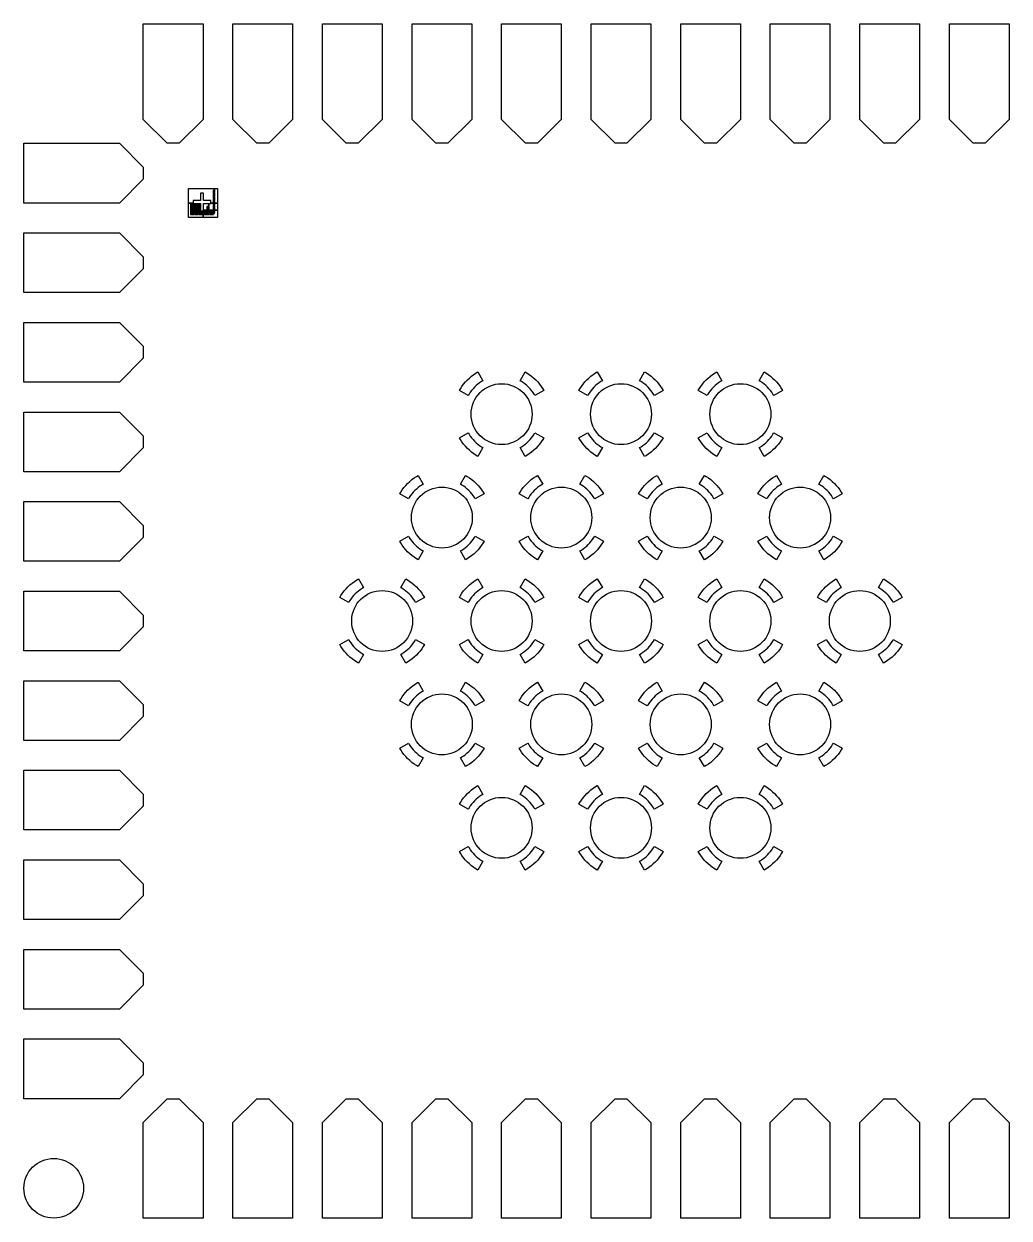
# Model space of a CAD drawing. Extents: x -17000 to 83000, y -61000 to 39000.
# Drawn here: x 45000 to 61500, y -10000 to 10000 of the extents above; entities that cross this region are included whole.
import ezdxf

# ---------------------------------------------------------------- set-up
doc = ezdxf.new("R2010")
doc.units = 0
doc.layers.add('Central Electrodes', color=2, linetype='CONTINUOUS')

# ---------------------------------------------------------------- blocks, each defined once
blk = doc.blocks.new('BIG_photolith_alignment1')
at = {"layer": 'Central Electrodes'}
for points in [[(-225, -17.5), (-225, 225), (210, 225), (210, 190), (190, 190), (190, 185), (210, 185), (210, 180.5), (190, 180.5), (190, 175.5), (210, 175.5), (210, 171), (190, 171), (190, 166), (210, 166), (210, 161.5), (190, 161.5), (190, 156.5), (210, 156.5), (210, 152), (190, 152), (190, 147), (210, 147), (210, 142.5), (190, 142.5), (190, 137.5), (210, 137.5), (210, 133), (190, 133), (190, 128), (210, 128), (210, 123.5), (190, 123.5), (190, 118.5), (210, 118.5), (210, 114), (190, 114), (190, 109), (210, 109), (210, 104.5), (190, 104.5), (190, 99.5), (210, 99.5), (210, 95), (190, 95), (190, 90), (210, 90), (210, 85.5), (190, 85.5), (190, 80.5), (210, 80.5), (210, 76), (190, 76), (190, 71), (210, 71), (210, 66.5), (190, 66.5), (190, 61.5), (210, 61.5), (210, 57), (190, 57), (190, 52), (210, 52), (210, 47.5), (190, 47.5), (190, 42.5), (210, 42.5), (210, 38), (190, 38), (190, 33), (210, 33), (210, 28.5), (190, 28.5), (190, 23.5), (210, 23.5), (210, 19), (190, 19), (190, 14), (210, 14), (210, 9.5), (190, 9.5), (190, 4.5), (210, 4.5), (210, 0), (185, 0), (185, -5), (210, -5), (210, -9.5), (190, -9.5), (190, -14.5), (210, -14.5), (210, 225), (260, 225), (260, -17.5), (150, -17.5), (150, 25), (25, 25), (25, 150), (-25, 150), (-25, 25), (-150, 25), (-150, -17.5)], [(-225, -260), (-225, -17.5), (-185, -17.5), (-185, -190), (-190, -190), (-190, -210), (-185, -210), (-185, -17.5), (-175.5, -17.5), (-175.5, -190), (-180.5, -190), (-180.5, -210), (-175.5, -210), (-175.5, -17.5), (-166, -17.5), (-166, -190), (-171, -190), (-171, -210), (-166, -210), (-166, -17.5), (-156.5, -17.5), (-156.5, -190), (-161.5, -190), (-161.5, -210), (-156.5, -210), (-156.5, -17.5), (-150, -17.5), (-150, -25), (-147, -25), (-147, -190), (-152, -190), (-152, -210), (-147, -210), (-147, -25), (-137.5, -25), (-137.5, -190), (-142.5, -190), (-142.5, -210), (-137.5, -210), (-137.5, -25), (-128, -25), (-128, -190), (-133, -190), (-133, -210), (-128, -210), (-128, -25), (-118.5, -25), (-118.5, -190), (-123.5, -190), (-123.5, -210), (-118.5, -210), (-118.5, -25), (-109, -25), (-109, -190), (-114, -190), (-114, -210), (-109, -210), (-109, -25), (-99.5, -25), (-99.5, -190), (-104.5, -190), (-104.5, -210), (-99.5, -210), (-99.5, -25), (-90, -25), (-90, -190), (-95, -190), (-95, -210), (-90, -210), (-90, -25), (-80.5, -25), (-80.5, -190), (-85.5, -190), (-85.5, -210), (-80.5, -210), (-80.5, -25), (-71, -25), (-71, -190), (-76, -190), (-76, -210), (-71, -210), (-71, -25), (-61.5, -25), (-61.5, -190), (-66.5, -190), (-66.5, -210), (-61.5, -210), (-61.5, -25), (-52, -25), (-52, -190), (-57, -190), (-57, -210), (-52, -210), (-52, -25), (-42.5, -25), (-42.5, -190), (-47.5, -190), (-47.5, -210), (-42.5, -210), (-42.5, -25), (-33, -25), (-33, -190), (-38, -190), (-38, -210), (-33, -210), (-33, -25), (-25, -25), (-25, -150), (-23.5, -150), (-23.5, -190), (-28.5, -190), (-28.5, -210), (-23.5, -210), (-23.5, -150), (-14, -150), (-14, -190), (-19, -190), (-19, -210), (-14, -210), (-14, -150), (-4.5, -150), (-4.5, -190), (-9.5, -190), (-9.5, -210), (-4.5, -210), (-4.5, -150), (5, -150), (5, -185), (0, -185), (0, -210), (5, -210), (5, -150), (14.5, -150), (14.5, -190), (9.5, -190), (9.5, -210), (14.5, -210), (14.5, -150), (17.5, -150), (17.5, -260)], [(17.5, -260), (17.5, -150), (24, -150), (24, -190), (19, -190), (19, -210), (24, -210), (24, -150), (25, -150), (25, -138.75), (33.5, -138.75), (33.5, -190), (28.5, -190), (28.5, -210), (33.5, -210), (33.5, -138.75), (43, -138.75), (43, -190), (38, -190), (38, -210), (43, -210), (43, -138.75), (52.5, -138.75), (52.5, -190), (47.5, -190), (47.5, -210), (52.5, -210), (52.5, -138.75), (62, -138.75), (62, -190), (57, -190), (57, -210), (62, -210), (62, -138.75), (71.5, -138.75), (71.5, -190), (66.5, -190), (66.5, -210), (71.5, -210), (71.5, -138.75), (81, -138.75), (81, -190), (76, -190), (76, -210), (81, -210), (81, -138.75), (90.5, -138.75), (90.5, -190), (85.5, -190), (85.5, -210), (90.5, -210), (90.5, -138.75), (100, -138.75), (100, -190), (95, -190), (95, -210), (100, -210), (100, -138.75), (109.5, -138.75), (109.5, -190), (104.5, -190), (104.5, -210), (109.5, -210), (109.5, -138.75), (119, -138.75), (119, -190), (114, -190), (114, -210), (119, -210), (119, -138.75), (128.5, -138.75), (128.5, -190), (123.5, -190), (123.5, -210), (128.5, -210), (128.5, -138.75), (138, -138.75), (138, -190), (133, -190), (133, -210), (138, -210), (138, -138.75), (147.5, -138.75), (147.5, -190), (142.5, -190), (142.5, -210), (147.5, -210), (147.5, -138.75), (157, -138.75), (157, -190), (152, -190), (152, -210), (157, -210), (157, -138.75), (166.5, -138.75), (166.5, -190), (161.5, -190), (161.5, -210), (166.5, -210), (166.5, -138.75), (176, -138.75), (176, -190), (171, -190), (171, -210), (176, -210), (176, -138.75), (185.5, -138.75), (185.5, -190), (180.5, -190), (180.5, -210), (185.5, -210), (185.5, -138.75), (210, -138.75), (210, -142.5), (190, -142.5), (190, -147.5), (210, -147.5), (210, -152), (190, -152), (190, -157), (210, -157), (210, -161.5), (190, -161.5), (190, -166.5), (210, -166.5), (210, -171), (190, -171), (190, -176), (210, -176), (210, -180.5), (190, -180.5), (190, -185.5), (210, -185.5), (210, -190), (190, -190), (190, -210), (195, -210), (195, -195), (210, -195), (210, -138.75), (260, -138.75), (260, -260)], [(25, -138.75), (25, -25), (117.5, -25), (117.5, -77.5), (82.5, -77.5), (82.5, -122.5), (117.5, -122.5), (117.5, -25), (150, -25), (150, -17.5), (210, -17.5), (210, -19), (190, -19), (190, -24), (210, -24), (210, -28.5), (190, -28.5), (190, -33.5), (210, -33.5), (210, -38), (190, -38), (190, -43), (210, -43), (210, -47.5), (190, -47.5), (190, -52.5), (210, -52.5), (210, -57), (190, -57), (190, -62), (210, -62), (210, -66.5), (190, -66.5), (190, -71.5), (210, -71.5), (210, -76), (190, -76), (190, -81), (210, -81), (210, -85.5), (190, -85.5), (190, -90.5), (210, -90.5), (210, -95), (190, -95), (190, -100), (210, -100), (210, -104.5), (190, -104.5), (190, -109.5), (210, -109.5), (210, -114), (190, -114), (190, -119), (210, -119), (210, -123.5), (190, -123.5), (190, -128.5), (210, -128.5), (210, -133), (190, -133), (190, -138), (210, -138), (210, -17.5), (260, -17.5), (260, -138.75)], [(92.5, -117.5), (87.5, -112.5), (87.5, -87.5), (92.5, -82.5), (107.5, -82.5), (112.5, -87.5), (112.5, -112.5), (107.5, -117.5), (92.5, -117.5), (92.5, -110), (95, -112.5), (105, -112.5), (107.5, -110), (107.5, -90), (105, -87.5), (95, -87.5), (92.5, -90)]]:
    blk.add_lwpolyline(points, close=True, dxfattribs=at)

msp = doc.modelspace()

# ---------------------------------------------------------------- linework, layer by layer
at = {"layer": 'Central Electrodes'}
for points in [[(47400, 8000), (47000, 8400), (47000, 10000), (48000, 10000), (48000, 8400), (47600, 8000)], [(48900, 8000), (48500, 8400), (48500, 10000), (49500, 10000), (49500, 8400), (49100, 8000)], [(50400, 8000), (50000, 8400), (50000, 10000), (51000, 10000), (51000, 8400), (50600, 8000)], [(51900, 8000), (51500, 8400), (51500, 10000), (52500, 10000), (52500, 8400), (52100, 8000)], [(53400, 8000), (53000, 8400), (53000, 10000), (54000, 10000), (54000, 8400), (53600, 8000)], [(54900, 8000), (54500, 8400), (54500, 10000), (55500, 10000), (55500, 8400), (55100, 8000)], [(56400, 8000), (56000, 8400), (56000, 10000), (57000, 10000), (57000, 8400), (56600, 8000)], [(57900, 8000), (57500, 8400), (57500, 10000), (58500, 10000), (58500, 8400), (58100, 8000)], [(59400, 8000), (59000, 8400), (59000, 10000), (60000, 10000), (60000, 8400), (59600, 8000)], [(60900, 8000), (60500, 8400), (60500, 10000), (61500, 10000), (61500, 8400), (61100, 8000)], [(45000, 7000), (45000, 8000), (46600, 8000), (47000, 7600), (47000, 7400), (46600, 7000)], [(45000, 5500), (45000, 6500), (46600, 6500), (47000, 6100), (47000, 5900), (46600, 5500)], [(45000, 4000), (45000, 5000), (46600, 5000), (47000, 4600), (47000, 4400), (46600, 4000)], [(52440.743, 3775.442), (52293.52, 3860.442), (52310.303, 3889.513), (52336.206, 3928.896), (52364.353, 3966.704), (52394.654, 4002.814), (52427.001, 4037.1), (52461.287, 4069.448), (52497.398, 4099.748), (52535.205, 4127.895), (52574.59, 4153.799), (52603.66, 4170.582), (52688.66, 4023.358), (52663.872, 4009.047), (52632.757, 3988.581), (52602.88, 3966.34), (52574.35, 3942.399), (52547.26, 3916.842), (52521.701, 3889.751), (52497.762, 3861.221), (52475.521, 3831.346), (52455.055, 3800.229)], [(53559.257, 3775.442), (53544.945, 3800.229), (53524.479, 3831.346), (53502.238, 3861.221), (53478.299, 3889.751), (53452.74, 3916.842), (53425.649, 3942.399), (53397.12, 3966.34), (53367.243, 3988.581), (53336.127, 4009.047), (53311.34, 4023.358), (53396.34, 4170.582), (53425.409, 4153.799), (53464.794, 4127.895), (53502.602, 4099.748), (53538.713, 4069.448), (53572.999, 4037.1), (53605.346, 4002.814), (53635.646, 3966.704), (53663.793, 3928.896), (53689.697, 3889.513), (53706.48, 3860.442)], [(54440.743, 3775.442), (54293.52, 3860.442), (54310.303, 3889.513), (54336.206, 3928.896), (54364.353, 3966.704), (54394.654, 4002.814), (54427.001, 4037.1), (54461.287, 4069.448), (54497.398, 4099.748), (54535.205, 4127.895), (54574.59, 4153.799), (54603.66, 4170.582), (54688.66, 4023.358), (54663.872, 4009.047), (54632.757, 3988.581), (54602.88, 3966.34), (54574.35, 3942.399), (54547.26, 3916.842), (54521.701, 3889.751), (54497.762, 3861.221), (54475.521, 3831.346), (54455.055, 3800.229)], [(55559.257, 3775.442), (55544.945, 3800.229), (55524.479, 3831.346), (55502.238, 3861.221), (55478.299, 3889.751), (55452.74, 3916.842), (55425.65, 3942.399), (55397.12, 3966.34), (55367.243, 3988.581), (55336.127, 4009.047), (55311.34, 4023.358), (55396.34, 4170.582), (55425.409, 4153.799), (55464.794, 4127.895), (55502.602, 4099.748), (55538.713, 4069.448), (55572.999, 4037.1), (55605.346, 4002.814), (55635.646, 3966.704), (55663.793, 3928.896), (55689.697, 3889.513), (55706.48, 3860.442)], [(56440.743, 3775.442), (56293.52, 3860.442), (56310.303, 3889.513), (56336.207, 3928.896), (56364.354, 3966.704), (56394.654, 4002.814), (56427.001, 4037.1), (56461.287, 4069.448), (56497.398, 4099.748), (56535.206, 4127.895), (56574.591, 4153.799), (56603.66, 4170.582), (56688.66, 4023.358), (56663.873, 4009.047), (56632.757, 3988.581), (56602.88, 3966.34), (56574.35, 3942.399), (56547.26, 3916.842), (56521.701, 3889.751), (56497.762, 3861.221), (56475.521, 3831.346), (56455.055, 3800.229)], [(57559.257, 3775.442), (57544.945, 3800.229), (57524.479, 3831.346), (57502.238, 3861.221), (57478.299, 3889.751), (57452.74, 3916.842), (57425.65, 3942.399), (57397.12, 3966.34), (57367.243, 3988.581), (57336.127, 4009.047), (57311.34, 4023.358), (57396.34, 4170.582), (57425.409, 4153.799), (57464.794, 4127.895), (57502.602, 4099.748), (57538.713, 4069.448), (57572.999, 4037.1), (57605.346, 4002.814), (57635.646, 3966.704), (57663.793, 3928.896), (57689.697, 3889.513), (57706.48, 3860.442)], [(45000, 2500), (45000, 3500), (46600, 3500), (47000, 3100), (47000, 2900), (46600, 2500)], [(52603.66, 2757.621), (52574.59, 2774.405), (52535.206, 2800.309), (52497.399, 2828.454), (52461.287, 2858.756), (52427.001, 2891.103), (52394.654, 2925.389), (52364.353, 2961.499), (52336.206, 2999.308), (52310.303, 3038.691), (52293.52, 3067.762), (52440.743, 3152.762), (52455.054, 3127.974), (52475.521, 3096.858), (52497.762, 3066.982), (52521.701, 3038.452), (52547.26, 3011.362), (52574.351, 2985.803), (52602.88, 2961.864), (52632.756, 2939.622), (52663.874, 2919.156), (52688.66, 2904.845)], [(53396.34, 2757.621), (53311.34, 2904.845), (53336.126, 2919.156), (53367.244, 2939.622), (53397.12, 2961.864), (53425.649, 2985.803), (53452.74, 3011.362), (53478.299, 3038.452), (53502.238, 3066.982), (53524.479, 3096.858), (53544.945, 3127.974), (53559.257, 3152.762), (53706.48, 3067.762), (53689.696, 3038.691), (53663.794, 2999.308), (53635.646, 2961.499), (53605.346, 2925.389), (53572.999, 2891.103), (53538.713, 2858.756), (53502.601, 2828.454), (53464.794, 2800.309), (53425.41, 2774.405)], [(54603.66, 2757.621), (54574.59, 2774.405), (54535.206, 2800.309), (54497.399, 2828.454), (54461.287, 2858.756), (54427.001, 2891.103), (54394.654, 2925.389), (54364.353, 2961.499), (54336.206, 2999.308), (54310.303, 3038.691), (54293.52, 3067.762), (54440.743, 3152.762), (54455.054, 3127.974), (54475.521, 3096.858), (54497.762, 3066.982), (54521.701, 3038.452), (54547.26, 3011.362), (54574.351, 2985.803), (54602.88, 2961.864), (54632.756, 2939.622), (54663.874, 2919.156), (54688.66, 2904.845)], [(55396.34, 2757.621), (55311.34, 2904.845), (55336.126, 2919.156), (55367.244, 2939.622), (55397.12, 2961.864), (55425.649, 2985.803), (55452.74, 3011.362), (55478.299, 3038.452), (55502.238, 3066.982), (55524.479, 3096.858), (55544.945, 3127.974), (55559.257, 3152.762), (55706.48, 3067.762), (55689.697, 3038.691), (55663.794, 2999.308), (55635.646, 2961.499), (55605.346, 2925.389), (55572.999, 2891.103), (55538.713, 2858.756), (55502.601, 2828.454), (55464.794, 2800.309), (55425.41, 2774.405)], [(56603.66, 2757.621), (56574.59, 2774.405), (56535.206, 2800.309), (56497.399, 2828.454), (56461.287, 2858.756), (56427.001, 2891.103), (56394.654, 2925.389), (56364.354, 2961.499), (56336.206, 2999.308), (56310.303, 3038.691), (56293.52, 3067.762), (56440.743, 3152.762), (56455.055, 3127.974), (56475.521, 3096.858), (56497.762, 3066.982), (56521.701, 3038.452), (56547.26, 3011.362), (56574.351, 2985.803), (56602.88, 2961.864), (56632.756, 2939.622), (56663.874, 2919.156), (56688.66, 2904.845)], [(57396.34, 2757.621), (57311.34, 2904.845), (57336.126, 2919.156), (57367.244, 2939.622), (57397.12, 2961.864), (57425.649, 2985.803), (57452.74, 3011.362), (57478.299, 3038.452), (57502.238, 3066.982), (57524.479, 3096.858), (57544.945, 3127.974), (57559.257, 3152.762), (57706.48, 3067.762), (57689.697, 3038.691), (57663.794, 2999.308), (57635.646, 2961.499), (57605.346, 2925.389), (57572.999, 2891.103), (57538.713, 2858.756), (57502.601, 2828.454), (57464.794, 2800.309), (57425.41, 2774.405)], [(51440.743, 2043.391), (51293.52, 2128.391), (51310.303, 2157.462), (51336.206, 2196.845), (51364.354, 2234.653), (51394.654, 2270.764), (51427.001, 2305.05), (51461.287, 2337.397), (51497.398, 2367.697), (51535.205, 2395.844), (51574.59, 2421.748), (51603.66, 2438.531), (51688.66, 2291.307), (51663.872, 2276.996), (51632.757, 2256.53), (51602.879, 2234.288), (51574.351, 2210.35), (51547.26, 2184.791), (51521.701, 2157.7), (51497.763, 2129.172), (51475.52, 2099.294), (51455.055, 2068.178)], [(52559.257, 2043.391), (52544.945, 2068.178), (52524.479, 2099.294), (52502.237, 2129.172), (52478.299, 2157.7), (52452.74, 2184.791), (52425.649, 2210.35), (52397.121, 2234.288), (52367.243, 2256.53), (52336.127, 2276.996), (52311.34, 2291.307), (52396.34, 2438.531), (52425.409, 2421.748), (52464.794, 2395.844), (52502.602, 2367.697), (52538.713, 2337.397), (52572.999, 2305.05), (52605.346, 2270.764), (52635.646, 2234.653), (52663.793, 2196.845), (52689.697, 2157.462), (52706.48, 2128.391)], [(53440.743, 2043.391), (53293.52, 2128.391), (53310.303, 2157.462), (53336.206, 2196.845), (53364.354, 2234.653), (53394.654, 2270.764), (53427.001, 2305.05), (53461.287, 2337.397), (53497.398, 2367.697), (53535.205, 2395.844), (53574.59, 2421.748), (53603.66, 2438.531), (53688.66, 2291.307), (53663.872, 2276.996), (53632.757, 2256.53), (53602.879, 2234.288), (53574.351, 2210.35), (53547.26, 2184.791), (53521.701, 2157.7), (53497.763, 2129.172), (53475.52, 2099.294), (53455.055, 2068.178)], [(54559.257, 2043.391), (54544.945, 2068.178), (54524.479, 2099.294), (54502.237, 2129.172), (54478.299, 2157.7), (54452.74, 2184.791), (54425.649, 2210.35), (54397.121, 2234.288), (54367.243, 2256.53), (54336.127, 2276.996), (54311.34, 2291.307), (54396.34, 2438.531), (54425.409, 2421.748), (54464.794, 2395.844), (54502.602, 2367.697), (54538.713, 2337.397), (54572.999, 2305.05), (54605.346, 2270.764), (54635.646, 2234.653), (54663.793, 2196.845), (54689.697, 2157.462), (54706.48, 2128.391)], [(55440.743, 2043.391), (55293.52, 2128.391), (55310.303, 2157.462), (55336.207, 2196.845), (55364.354, 2234.653), (55394.654, 2270.764), (55427.001, 2305.05), (55461.287, 2337.397), (55497.398, 2367.697), (55535.206, 2395.844), (55574.591, 2421.748), (55603.66, 2438.531), (55688.66, 2291.307), (55663.873, 2276.996), (55632.757, 2256.53), (55602.879, 2234.288), (55574.351, 2210.35), (55547.26, 2184.791), (55521.701, 2157.7), (55497.763, 2129.172), (55475.521, 2099.294), (55455.055, 2068.178)], [(56559.257, 2043.391), (56544.945, 2068.178), (56524.479, 2099.294), (56502.237, 2129.172), (56478.299, 2157.7), (56452.74, 2184.791), (56425.649, 2210.35), (56397.121, 2234.288), (56367.243, 2256.53), (56336.127, 2276.996), (56311.34, 2291.307), (56396.34, 2438.531), (56425.409, 2421.748), (56464.794, 2395.844), (56502.602, 2367.697), (56538.713, 2337.397), (56572.999, 2305.05), (56605.346, 2270.764), (56635.646, 2234.653), (56663.793, 2196.845), (56689.697, 2157.462), (56706.48, 2128.391)], [(57440.743, 2043.391), (57293.52, 2128.391), (57310.303, 2157.462), (57336.207, 2196.845), (57364.354, 2234.653), (57394.654, 2270.764), (57427.001, 2305.05), (57461.287, 2337.397), (57497.398, 2367.697), (57535.206, 2395.844), (57574.591, 2421.748), (57603.66, 2438.531), (57688.66, 2291.307), (57663.873, 2276.996), (57632.757, 2256.53), (57602.879, 2234.288), (57574.351, 2210.35), (57547.26, 2184.791), (57521.701, 2157.7), (57497.763, 2129.172), (57475.521, 2099.294), (57455.055, 2068.178)], [(58559.257, 2043.391), (58544.945, 2068.178), (58524.479, 2099.294), (58502.237, 2129.172), (58478.299, 2157.7), (58452.74, 2184.791), (58425.649, 2210.35), (58397.121, 2234.288), (58367.243, 2256.53), (58336.127, 2276.996), (58311.34, 2291.307), (58396.34, 2438.531), (58425.409, 2421.748), (58464.794, 2395.844), (58502.602, 2367.697), (58538.713, 2337.397), (58572.999, 2305.05), (58605.346, 2270.764), (58635.646, 2234.653), (58663.793, 2196.845), (58689.697, 2157.462), (58706.48, 2128.391)], [(45000, 1000), (45000, 2000), (46600, 2000), (47000, 1600), (47000, 1400), (46600, 1000)], [(51603.66, 1025.57), (51574.59, 1042.354), (51535.206, 1068.258), (51497.398, 1096.405), (51461.287, 1126.705), (51427.001, 1159.052), (51394.654, 1193.338), (51364.353, 1229.448), (51336.206, 1267.257), (51310.303, 1306.64), (51293.52, 1335.711), (51440.743, 1420.711), (51455.055, 1395.923), (51475.52, 1364.807), (51497.762, 1334.931), (51521.701, 1306.402), (51547.26, 1279.311), (51574.351, 1253.752), (51602.879, 1229.814), (51632.757, 1207.572), (51663.873, 1187.106), (51688.66, 1172.794)], [(52396.34, 1025.57), (52311.34, 1172.794), (52336.127, 1187.106), (52367.243, 1207.572), (52397.121, 1229.814), (52425.649, 1253.752), (52452.74, 1279.311), (52478.299, 1306.402), (52502.237, 1334.931), (52524.48, 1364.807), (52544.945, 1395.923), (52559.257, 1420.711), (52706.48, 1335.711), (52689.696, 1306.64), (52663.794, 1267.257), (52635.646, 1229.448), (52605.346, 1193.338), (52572.999, 1159.052), (52538.713, 1126.705), (52502.602, 1096.405), (52464.794, 1068.258), (52425.41, 1042.354)], [(53603.66, 1025.57), (53574.59, 1042.354), (53535.206, 1068.258), (53497.398, 1096.405), (53461.287, 1126.705), (53427.001, 1159.052), (53394.654, 1193.338), (53364.353, 1229.448), (53336.206, 1267.257), (53310.303, 1306.64), (53293.52, 1335.711), (53440.743, 1420.711), (53455.055, 1395.923), (53475.52, 1364.807), (53497.762, 1334.931), (53521.701, 1306.402), (53547.26, 1279.311), (53574.351, 1253.752), (53602.879, 1229.814), (53632.757, 1207.572), (53663.873, 1187.106), (53688.66, 1172.794)], [(54396.34, 1025.57), (54311.34, 1172.794), (54336.127, 1187.106), (54367.243, 1207.572), (54397.121, 1229.814), (54425.649, 1253.752), (54452.74, 1279.311), (54478.299, 1306.402), (54502.237, 1334.931), (54524.48, 1364.807), (54544.945, 1395.923), (54559.257, 1420.711), (54706.48, 1335.711), (54689.696, 1306.64), (54663.794, 1267.257), (54635.646, 1229.448), (54605.346, 1193.338), (54572.999, 1159.052), (54538.713, 1126.705), (54502.602, 1096.405), (54464.794, 1068.258), (54425.41, 1042.354)], [(55603.66, 1025.57), (55574.59, 1042.354), (55535.206, 1068.258), (55497.398, 1096.405), (55461.287, 1126.705), (55427.001, 1159.052), (55394.654, 1193.338), (55364.354, 1229.448), (55336.206, 1267.257), (55310.303, 1306.64), (55293.52, 1335.711), (55440.743, 1420.711), (55455.055, 1395.923), (55475.52, 1364.807), (55497.762, 1334.931), (55521.701, 1306.402), (55547.26, 1279.311), (55574.351, 1253.752), (55602.879, 1229.814), (55632.757, 1207.572), (55663.873, 1187.106), (55688.66, 1172.794)], [(56396.34, 1025.57), (56311.34, 1172.794), (56336.127, 1187.106), (56367.243, 1207.572), (56397.121, 1229.814), (56425.649, 1253.752), (56452.74, 1279.311), (56478.299, 1306.402), (56502.238, 1334.931), (56524.48, 1364.807), (56544.945, 1395.923), (56559.257, 1420.711), (56706.48, 1335.711), (56689.697, 1306.64), (56663.794, 1267.257), (56635.646, 1229.448), (56605.346, 1193.338), (56572.999, 1159.052), (56538.713, 1126.705), (56502.602, 1096.405), (56464.794, 1068.258), (56425.41, 1042.354)], [(57603.66, 1025.57), (57574.59, 1042.354), (57535.206, 1068.258), (57497.398, 1096.405), (57461.287, 1126.705), (57427.001, 1159.052), (57394.654, 1193.338), (57364.354, 1229.448), (57336.206, 1267.257), (57310.303, 1306.64), (57293.52, 1335.711), (57440.743, 1420.711), (57455.055, 1395.923), (57475.52, 1364.807), (57497.762, 1334.931), (57521.701, 1306.402), (57547.26, 1279.311), (57574.351, 1253.752), (57602.879, 1229.814), (57632.757, 1207.572), (57663.873, 1187.106), (57688.66, 1172.794)], [(58396.34, 1025.57), (58311.34, 1172.794), (58336.127, 1187.106), (58367.243, 1207.572), (58397.121, 1229.814), (58425.649, 1253.752), (58452.74, 1279.311), (58478.299, 1306.402), (58502.238, 1334.931), (58524.48, 1364.807), (58544.945, 1395.923), (58559.257, 1420.711), (58706.48, 1335.711), (58689.697, 1306.64), (58663.794, 1267.257), (58635.646, 1229.448), (58605.346, 1193.338), (58572.999, 1159.052), (58538.713, 1126.705), (58502.602, 1096.405), (58464.794, 1068.258), (58425.41, 1042.354)], [(50440.743, 311.34), (50293.52, 396.34), (50310.303, 425.411), (50336.206, 464.794), (50364.354, 502.602), (50394.654, 538.713), (50427.001, 572.999), (50461.287, 605.346), (50497.398, 635.646), (50535.206, 663.793), (50574.589, 689.697), (50603.66, 706.48), (50688.66, 559.257), (50663.873, 544.945), (50632.757, 524.479), (50602.879, 502.237), (50574.351, 478.299), (50547.26, 452.74), (50521.701, 425.649), (50497.763, 397.121), (50475.52, 367.243), (50455.055, 336.127)], [(51559.257, 311.34), (51544.945, 336.127), (51524.479, 367.243), (51502.237, 397.121), (51478.299, 425.649), (51452.74, 452.74), (51425.649, 478.299), (51397.121, 502.237), (51367.243, 524.479), (51336.127, 544.945), (51311.34, 559.257), (51396.34, 706.48), (51425.411, 689.697), (51464.794, 663.793), (51502.602, 635.646), (51538.713, 605.346), (51572.999, 572.999), (51605.346, 538.713), (51635.646, 502.602), (51663.793, 464.794), (51689.697, 425.411), (51706.48, 396.34)], [(52440.743, 311.34), (52293.52, 396.34), (52310.303, 425.411), (52336.206, 464.794), (52364.354, 502.602), (52394.654, 538.713), (52427.001, 572.999), (52461.287, 605.346), (52497.398, 635.646), (52535.206, 663.793), (52574.589, 689.697), (52603.66, 706.48), (52688.66, 559.257), (52663.873, 544.945), (52632.757, 524.479), (52602.879, 502.237), (52574.351, 478.299), (52547.26, 452.74), (52521.701, 425.649), (52497.763, 397.121), (52475.52, 367.243), (52455.055, 336.127)], [(53559.257, 311.34), (53544.945, 336.127), (53524.479, 367.243), (53502.237, 397.121), (53478.299, 425.649), (53452.74, 452.74), (53425.649, 478.299), (53397.121, 502.237), (53367.243, 524.479), (53336.127, 544.945), (53311.34, 559.257), (53396.34, 706.48), (53425.411, 689.697), (53464.794, 663.793), (53502.602, 635.646), (53538.713, 605.346), (53572.999, 572.999), (53605.346, 538.713), (53635.646, 502.602), (53663.793, 464.794), (53689.697, 425.411), (53706.48, 396.34)], [(54440.743, 311.34), (54293.52, 396.34), (54310.303, 425.411), (54336.206, 464.794), (54364.354, 502.602), (54394.654, 538.713), (54427.001, 572.999), (54461.287, 605.346), (54497.398, 635.646), (54535.206, 663.793), (54574.589, 689.697), (54603.66, 706.48), (54688.66, 559.257), (54663.873, 544.945), (54632.757, 524.479), (54602.879, 502.237), (54574.351, 478.299), (54547.26, 452.74), (54521.701, 425.649), (54497.763, 397.121), (54475.52, 367.243), (54455.055, 336.127)], [(55559.257, 311.34), (55544.945, 336.127), (55524.479, 367.243), (55502.237, 397.121), (55478.299, 425.649), (55452.74, 452.74), (55425.649, 478.299), (55397.121, 502.237), (55367.243, 524.479), (55336.127, 544.945), (55311.34, 559.257), (55396.34, 706.48), (55425.411, 689.697), (55464.794, 663.793), (55502.602, 635.646), (55538.713, 605.346), (55572.999, 572.999), (55605.346, 538.713), (55635.646, 502.602), (55663.793, 464.794), (55689.697, 425.411), (55706.48, 396.34)], [(56440.743, 311.34), (56293.52, 396.34), (56310.303, 425.411), (56336.207, 464.794), (56364.354, 502.602), (56394.654, 538.713), (56427.001, 572.999), (56461.287, 605.346), (56497.398, 635.646), (56535.206, 663.793), (56574.589, 689.697), (56603.66, 706.48), (56688.66, 559.257), (56663.873, 544.945), (56632.757, 524.479), (56602.879, 502.237), (56574.351, 478.299), (56547.26, 452.74), (56521.701, 425.649), (56497.763, 397.121), (56475.521, 367.243), (56455.055, 336.127)], [(57559.257, 311.34), (57544.945, 336.127), (57524.479, 367.243), (57502.237, 397.121), (57478.299, 425.649), (57452.74, 452.74), (57425.649, 478.299), (57397.121, 502.237), (57367.243, 524.479), (57336.127, 544.945), (57311.34, 559.257), (57396.34, 706.48), (57425.411, 689.697), (57464.794, 663.793), (57502.602, 635.646), (57538.713, 605.346), (57572.999, 572.999), (57605.346, 538.713), (57635.646, 502.602), (57663.793, 464.794), (57689.697, 425.411), (57706.48, 396.34)], [(58440.743, 311.34), (58293.52, 396.34), (58310.303, 425.411), (58336.207, 464.794), (58364.354, 502.602), (58394.654, 538.713), (58427.001, 572.999), (58461.287, 605.346), (58497.398, 635.646), (58535.206, 663.793), (58574.589, 689.697), (58603.66, 706.48), (58688.66, 559.257), (58663.873, 544.945), (58632.757, 524.479), (58602.879, 502.237), (58574.351, 478.299), (58547.26, 452.74), (58521.701, 425.649), (58497.763, 397.121), (58475.521, 367.243), (58455.055, 336.127)], [(59559.257, 311.34), (59544.945, 336.127), (59524.479, 367.243), (59502.237, 397.121), (59478.299, 425.649), (59452.74, 452.74), (59425.649, 478.299), (59397.121, 502.237), (59367.243, 524.479), (59336.127, 544.945), (59311.34, 559.257), (59396.34, 706.48), (59425.411, 689.697), (59464.794, 663.793), (59502.602, 635.646), (59538.713, 605.346), (59572.999, 572.999), (59605.346, 538.713), (59635.646, 502.602), (59663.793, 464.794), (59689.697, 425.411), (59706.48, 396.34)], [(45000, -500), (45000, 500), (46600, 500), (47000, 100), (47000, -100), (46600, -500)], [(50603.66, -706.48), (50574.589, -689.697), (50535.206, -663.793), (50497.398, -635.646), (50461.287, -605.346), (50427.001, -572.999), (50394.654, -538.713), (50364.354, -502.602), (50336.206, -464.794), (50310.303, -425.411), (50293.52, -396.34), (50440.743, -311.34), (50455.055, -336.127), (50475.52, -367.243), (50497.763, -397.121), (50521.701, -425.649), (50547.26, -452.74), (50574.351, -478.299), (50602.879, -502.237), (50632.757, -524.479), (50663.873, -544.945), (50688.66, -559.257)], [(51396.339, -706.48), (51311.34, -559.257), (51336.127, -544.945), (51367.243, -524.479), (51397.121, -502.237), (51425.649, -478.299), (51452.74, -452.74), (51478.299, -425.649), (51502.237, -397.121), (51524.479, -367.243), (51544.945, -336.127), (51559.257, -311.34), (51706.48, -396.34), (51689.697, -425.411), (51663.793, -464.794), (51635.646, -502.602), (51605.346, -538.713), (51572.999, -572.999), (51538.713, -605.346), (51502.602, -635.646), (51464.794, -663.793), (51425.411, -689.697)], [(52603.66, -706.48), (52574.589, -689.697), (52535.206, -663.793), (52497.398, -635.646), (52461.287, -605.346), (52427.001, -572.999), (52394.654, -538.713), (52364.354, -502.602), (52336.206, -464.794), (52310.303, -425.411), (52293.52, -396.34), (52440.743, -311.34), (52455.055, -336.127), (52475.52, -367.243), (52497.763, -397.121), (52521.701, -425.649), (52547.26, -452.74), (52574.351, -478.299), (52602.879, -502.237), (52632.757, -524.479), (52663.873, -544.945), (52688.66, -559.257)], [(53396.339, -706.48), (53311.34, -559.257), (53336.127, -544.945), (53367.243, -524.479), (53397.121, -502.237), (53425.649, -478.299), (53452.74, -452.74), (53478.299, -425.649), (53502.237, -397.121), (53524.479, -367.243), (53544.945, -336.127), (53559.257, -311.34), (53706.48, -396.34), (53689.697, -425.411), (53663.793, -464.794), (53635.646, -502.602), (53605.346, -538.713), (53572.999, -572.999), (53538.713, -605.346), (53502.602, -635.646), (53464.794, -663.793), (53425.411, -689.697)], [(54603.66, -706.48), (54574.589, -689.697), (54535.206, -663.793), (54497.398, -635.646), (54461.287, -605.346), (54427.001, -572.999), (54394.654, -538.713), (54364.354, -502.602), (54336.206, -464.794), (54310.303, -425.411), (54293.52, -396.34), (54440.743, -311.34), (54455.055, -336.127), (54475.52, -367.243), (54497.763, -397.121), (54521.701, -425.649), (54547.26, -452.74), (54574.351, -478.299), (54602.879, -502.237), (54632.757, -524.479), (54663.873, -544.945), (54688.66, -559.257)], [(55396.34, -706.48), (55311.34, -559.257), (55336.127, -544.945), (55367.243, -524.479), (55397.121, -502.237), (55425.649, -478.299), (55452.74, -452.74), (55478.299, -425.649), (55502.237, -397.121), (55524.479, -367.243), (55544.945, -336.127), (55559.257, -311.34), (55706.48, -396.34), (55689.697, -425.411), (55663.793, -464.794), (55635.646, -502.602), (55605.346, -538.713), (55572.999, -572.999), (55538.713, -605.346), (55502.602, -635.646), (55464.794, -663.793), (55425.411, -689.697)], [(56603.66, -706.48), (56574.589, -689.697), (56535.206, -663.793), (56497.398, -635.646), (56461.287, -605.346), (56427.001, -572.999), (56394.654, -538.713), (56364.354, -502.602), (56336.207, -464.794), (56310.303, -425.411), (56293.52, -396.34), (56440.743, -311.34), (56455.055, -336.127), (56475.521, -367.243), (56497.763, -397.121), (56521.701, -425.649), (56547.26, -452.74), (56574.351, -478.299), (56602.879, -502.237), (56632.757, -524.479), (56663.873, -544.945), (56688.66, -559.257)], [(57396.34, -706.48), (57311.34, -559.257), (57336.127, -544.945), (57367.243, -524.479), (57397.121, -502.237), (57425.649, -478.299), (57452.74, -452.74), (57478.299, -425.649), (57502.237, -397.121), (57524.479, -367.243), (57544.945, -336.127), (57559.257, -311.34), (57706.48, -396.34), (57689.697, -425.411), (57663.793, -464.794), (57635.646, -502.602), (57605.346, -538.713), (57572.999, -572.999), (57538.713, -605.346), (57502.602, -635.646), (57464.794, -663.793), (57425.411, -689.697)], [(58603.66, -706.48), (58574.589, -689.697), (58535.206, -663.793), (58497.398, -635.646), (58461.287, -605.346), (58427.001, -572.999), (58394.654, -538.713), (58364.354, -502.602), (58336.207, -464.794), (58310.303, -425.411), (58293.52, -396.34), (58440.743, -311.34), (58455.055, -336.127), (58475.521, -367.243), (58497.763, -397.121), (58521.701, -425.649), (58547.26, -452.74), (58574.351, -478.299), (58602.879, -502.237), (58632.757, -524.479), (58663.873, -544.945), (58688.66, -559.257)], [(59396.34, -706.48), (59311.34, -559.257), (59336.127, -544.945), (59367.243, -524.479), (59397.121, -502.237), (59425.649, -478.299), (59452.74, -452.74), (59478.299, -425.649), (59502.237, -397.121), (59524.479, -367.243), (59544.945, -336.127), (59559.257, -311.34), (59706.48, -396.34), (59689.697, -425.411), (59663.793, -464.794), (59635.646, -502.602), (59605.346, -538.713), (59572.999, -572.999), (59538.713, -605.346), (59502.602, -635.646), (59464.794, -663.793), (59425.411, -689.697)], [(45000, -2000), (45000, -1000), (46600, -1000), (47000, -1400), (47000, -1600), (46600, -2000)], [(51440.743, -1420.711), (51293.52, -1335.711), (51310.303, -1306.64), (51336.206, -1267.256), (51364.353, -1229.448), (51394.654, -1193.338), (51427.001, -1159.052), (51461.287, -1126.705), (51497.398, -1096.405), (51535.206, -1068.258), (51574.59, -1042.354), (51603.66, -1025.57), (51688.66, -1172.794), (51663.873, -1187.106), (51632.757, -1207.572), (51602.879, -1229.814), (51574.351, -1253.752), (51547.26, -1279.311), (51521.701, -1306.402), (51497.762, -1334.931), (51475.52, -1364.807), (51455.055, -1395.923)], [(52559.257, -1420.711), (52544.945, -1395.923), (52524.48, -1364.807), (52502.237, -1334.931), (52478.299, -1306.402), (52452.74, -1279.311), (52425.649, -1253.752), (52397.121, -1229.814), (52367.243, -1207.572), (52336.127, -1187.106), (52311.34, -1172.794), (52396.34, -1025.57), (52425.41, -1042.354), (52464.794, -1068.258), (52502.602, -1096.405), (52538.713, -1126.705), (52572.999, -1159.052), (52605.346, -1193.338), (52635.646, -1229.448), (52663.794, -1267.256), (52689.696, -1306.64), (52706.48, -1335.711)], [(53440.743, -1420.711), (53293.52, -1335.711), (53310.303, -1306.64), (53336.206, -1267.256), (53364.353, -1229.448), (53394.654, -1193.338), (53427.001, -1159.052), (53461.287, -1126.705), (53497.398, -1096.405), (53535.206, -1068.258), (53574.59, -1042.354), (53603.66, -1025.57), (53688.66, -1172.794), (53663.873, -1187.106), (53632.757, -1207.572), (53602.879, -1229.814), (53574.351, -1253.752), (53547.26, -1279.311), (53521.701, -1306.402), (53497.762, -1334.931), (53475.52, -1364.807), (53455.055, -1395.923)], [(54559.257, -1420.711), (54544.945, -1395.923), (54524.48, -1364.807), (54502.237, -1334.931), (54478.299, -1306.402), (54452.74, -1279.311), (54425.649, -1253.752), (54397.121, -1229.814), (54367.243, -1207.572), (54336.127, -1187.106), (54311.34, -1172.794), (54396.34, -1025.57), (54425.41, -1042.354), (54464.794, -1068.258), (54502.602, -1096.405), (54538.713, -1126.705), (54572.999, -1159.052), (54605.346, -1193.338), (54635.646, -1229.448), (54663.794, -1267.256), (54689.696, -1306.64), (54706.48, -1335.711)], [(55440.743, -1420.711), (55293.52, -1335.711), (55310.303, -1306.64), (55336.206, -1267.256), (55364.354, -1229.448), (55394.654, -1193.338), (55427.001, -1159.052), (55461.287, -1126.705), (55497.398, -1096.405), (55535.206, -1068.258), (55574.59, -1042.354), (55603.66, -1025.57), (55688.66, -1172.794), (55663.873, -1187.106), (55632.757, -1207.572), (55602.879, -1229.814), (55574.351, -1253.752), (55547.26, -1279.311), (55521.701, -1306.402), (55497.762, -1334.931), (55475.52, -1364.807), (55455.055, -1395.923)], [(56559.257, -1420.711), (56544.945, -1395.923), (56524.48, -1364.807), (56502.238, -1334.931), (56478.299, -1306.402), (56452.74, -1279.311), (56425.649, -1253.752), (56397.121, -1229.814), (56367.243, -1207.572), (56336.127, -1187.106), (56311.34, -1172.794), (56396.34, -1025.57), (56425.41, -1042.354), (56464.794, -1068.258), (56502.602, -1096.405), (56538.713, -1126.705), (56572.999, -1159.052), (56605.346, -1193.338), (56635.646, -1229.448), (56663.794, -1267.256), (56689.697, -1306.64), (56706.48, -1335.711)], [(57440.743, -1420.711), (57293.52, -1335.711), (57310.303, -1306.64), (57336.206, -1267.256), (57364.354, -1229.448), (57394.654, -1193.338), (57427.001, -1159.052), (57461.287, -1126.705), (57497.398, -1096.405), (57535.206, -1068.258), (57574.59, -1042.354), (57603.66, -1025.57), (57688.66, -1172.794), (57663.873, -1187.106), (57632.757, -1207.572), (57602.879, -1229.814), (57574.351, -1253.752), (57547.26, -1279.311), (57521.701, -1306.402), (57497.762, -1334.931), (57475.52, -1364.807), (57455.055, -1395.923)], [(58559.257, -1420.711), (58544.945, -1395.923), (58524.48, -1364.807), (58502.238, -1334.931), (58478.299, -1306.402), (58452.74, -1279.311), (58425.649, -1253.752), (58397.121, -1229.814), (58367.243, -1207.572), (58336.127, -1187.106), (58311.34, -1172.794), (58396.34, -1025.57), (58425.41, -1042.354), (58464.794, -1068.258), (58502.602, -1096.405), (58538.713, -1126.705), (58572.999, -1159.052), (58605.346, -1193.338), (58635.646, -1229.448), (58663.794, -1267.256), (58689.697, -1306.64), (58706.48, -1335.711)], [(51603.66, -2438.531), (51574.591, -2421.748), (51535.205, -2395.844), (51497.398, -2367.697), (51461.287, -2337.397), (51427.001, -2305.05), (51394.654, -2270.764), (51364.354, -2234.653), (51336.206, -2196.845), (51310.303, -2157.462), (51293.52, -2128.391), (51440.743, -2043.391), (51455.055, -2068.178), (51475.52, -2099.294), (51497.763, -2129.172), (51521.701, -2157.7), (51547.26, -2184.791), (51574.351, -2210.35), (51602.879, -2234.288), (51632.757, -2256.53), (51663.872, -2276.996), (51688.66, -2291.306)], [(52396.34, -2438.531), (52311.34, -2291.306), (52336.127, -2276.996), (52367.243, -2256.53), (52397.121, -2234.288), (52425.649, -2210.35), (52452.74, -2184.791), (52478.299, -2157.7), (52502.237, -2129.172), (52524.479, -2099.294), (52544.945, -2068.178), (52559.257, -2043.391), (52706.48, -2128.391), (52689.697, -2157.462), (52663.793, -2196.845), (52635.646, -2234.653), (52605.346, -2270.764), (52572.999, -2305.05), (52538.713, -2337.397), (52502.602, -2367.697), (52464.794, -2395.844), (52425.409, -2421.748)], [(53603.66, -2438.531), (53574.591, -2421.748), (53535.205, -2395.844), (53497.398, -2367.697), (53461.287, -2337.397), (53427.001, -2305.05), (53394.654, -2270.764), (53364.354, -2234.653), (53336.206, -2196.845), (53310.303, -2157.462), (53293.52, -2128.391), (53440.743, -2043.391), (53455.055, -2068.178), (53475.52, -2099.294), (53497.763, -2129.172), (53521.701, -2157.7), (53547.26, -2184.791), (53574.351, -2210.35), (53602.879, -2234.288), (53632.757, -2256.53), (53663.872, -2276.996), (53688.66, -2291.306)], [(54396.34, -2438.531), (54311.34, -2291.306), (54336.127, -2276.996), (54367.243, -2256.53), (54397.121, -2234.288), (54425.649, -2210.35), (54452.74, -2184.791), (54478.299, -2157.7), (54502.237, -2129.172), (54524.479, -2099.294), (54544.945, -2068.178), (54559.257, -2043.391), (54706.48, -2128.391), (54689.697, -2157.462), (54663.793, -2196.845), (54635.646, -2234.653), (54605.346, -2270.764), (54572.999, -2305.05), (54538.713, -2337.397), (54502.602, -2367.697), (54464.794, -2395.844), (54425.409, -2421.748)], [(55603.66, -2438.531), (55574.591, -2421.748), (55535.206, -2395.844), (55497.398, -2367.697), (55461.287, -2337.397), (55427.001, -2305.05), (55394.654, -2270.764), (55364.354, -2234.653), (55336.207, -2196.845), (55310.303, -2157.462), (55293.52, -2128.391), (55440.743, -2043.391), (55455.055, -2068.178), (55475.521, -2099.294), (55497.763, -2129.172), (55521.701, -2157.7), (55547.26, -2184.791), (55574.351, -2210.35), (55602.879, -2234.288), (55632.757, -2256.53), (55663.873, -2276.996), (55688.66, -2291.306)], [(56396.34, -2438.531), (56311.34, -2291.306), (56336.127, -2276.996), (56367.243, -2256.53), (56397.121, -2234.288), (56425.649, -2210.35), (56452.74, -2184.791), (56478.299, -2157.7), (56502.237, -2129.172), (56524.479, -2099.294), (56544.945, -2068.178), (56559.257, -2043.391), (56706.48, -2128.391), (56689.697, -2157.462), (56663.793, -2196.845), (56635.646, -2234.653), (56605.346, -2270.764), (56572.999, -2305.05), (56538.713, -2337.397), (56502.602, -2367.697), (56464.794, -2395.844), (56425.409, -2421.748)], [(57603.66, -2438.531), (57574.591, -2421.748), (57535.206, -2395.844), (57497.398, -2367.697), (57461.287, -2337.397), (57427.001, -2305.05), (57394.654, -2270.764), (57364.354, -2234.653), (57336.207, -2196.845), (57310.303, -2157.462), (57293.52, -2128.391), (57440.743, -2043.391), (57455.055, -2068.178), (57475.521, -2099.294), (57497.763, -2129.172), (57521.701, -2157.7), (57547.26, -2184.791), (57574.351, -2210.35), (57602.879, -2234.288), (57632.757, -2256.53), (57663.873, -2276.996), (57688.66, -2291.306)], [(58396.34, -2438.531), (58311.34, -2291.306), (58336.127, -2276.996), (58367.243, -2256.53), (58397.121, -2234.288), (58425.649, -2210.35), (58452.74, -2184.791), (58478.299, -2157.7), (58502.237, -2129.172), (58524.479, -2099.294), (58544.945, -2068.178), (58559.257, -2043.391), (58706.48, -2128.391), (58689.697, -2157.462), (58663.793, -2196.845), (58635.646, -2234.653), (58605.346, -2270.764), (58572.999, -2305.05), (58538.713, -2337.397), (58502.602, -2367.697), (58464.794, -2395.844), (58425.409, -2421.748)], [(45000, -3500), (45000, -2500), (46600, -2500), (47000, -2900), (47000, -3100), (46600, -3500)], [(52440.743, -3152.762), (52293.52, -3067.762), (52310.303, -3038.691), (52336.206, -2999.307), (52364.353, -2961.499), (52394.654, -2925.389), (52427.001, -2891.103), (52461.287, -2858.756), (52497.399, -2828.454), (52535.206, -2800.309), (52574.59, -2774.405), (52603.66, -2757.621), (52688.66, -2904.845), (52663.874, -2919.156), (52632.756, -2939.622), (52602.88, -2961.864), (52574.351, -2985.803), (52547.26, -3011.362), (52521.701, -3038.452), (52497.762, -3066.982), (52475.521, -3096.857), (52455.054, -3127.974)], [(53559.257, -3152.762), (53544.945, -3127.974), (53524.479, -3096.857), (53502.238, -3066.982), (53478.299, -3038.452), (53452.74, -3011.362), (53425.649, -2985.803), (53397.12, -2961.864), (53367.244, -2939.622), (53336.126, -2919.156), (53311.34, -2904.845), (53396.34, -2757.621), (53425.41, -2774.404), (53464.794, -2800.309), (53502.601, -2828.454), (53538.713, -2858.756), (53572.999, -2891.103), (53605.346, -2925.389), (53635.646, -2961.499), (53663.794, -2999.307), (53689.696, -3038.691), (53706.48, -3067.762)], [(54440.743, -3152.762), (54293.52, -3067.762), (54310.303, -3038.691), (54336.206, -2999.307), (54364.353, -2961.499), (54394.654, -2925.389), (54427.001, -2891.103), (54461.287, -2858.756), (54497.399, -2828.454), (54535.206, -2800.309), (54574.59, -2774.405), (54603.66, -2757.621), (54688.66, -2904.845), (54663.874, -2919.156), (54632.756, -2939.622), (54602.88, -2961.864), (54574.351, -2985.803), (54547.26, -3011.362), (54521.701, -3038.452), (54497.762, -3066.982), (54475.521, -3096.857), (54455.054, -3127.974)], [(55559.257, -3152.762), (55544.945, -3127.974), (55524.479, -3096.857), (55502.238, -3066.982), (55478.299, -3038.452), (55452.74, -3011.362), (55425.649, -2985.803), (55397.12, -2961.864), (55367.244, -2939.622), (55336.126, -2919.156), (55311.34, -2904.845), (55396.34, -2757.621), (55425.41, -2774.404), (55464.794, -2800.309), (55502.601, -2828.454), (55538.713, -2858.756), (55572.999, -2891.103), (55605.346, -2925.389), (55635.646, -2961.499), (55663.794, -2999.307), (55689.697, -3038.691), (55706.48, -3067.762)], [(56440.743, -3152.762), (56293.52, -3067.762), (56310.303, -3038.691), (56336.206, -2999.307), (56364.354, -2961.499), (56394.654, -2925.389), (56427.001, -2891.103), (56461.287, -2858.756), (56497.399, -2828.454), (56535.206, -2800.309), (56574.59, -2774.405), (56603.66, -2757.621), (56688.66, -2904.845), (56663.874, -2919.156), (56632.756, -2939.622), (56602.88, -2961.864), (56574.351, -2985.803), (56547.26, -3011.362), (56521.701, -3038.452), (56497.762, -3066.982), (56475.521, -3096.857), (56455.055, -3127.974)], [(57559.257, -3152.762), (57544.945, -3127.974), (57524.479, -3096.857), (57502.238, -3066.982), (57478.299, -3038.452), (57452.74, -3011.362), (57425.649, -2985.803), (57397.12, -2961.864), (57367.244, -2939.622), (57336.126, -2919.156), (57311.34, -2904.845), (57396.34, -2757.621), (57425.41, -2774.404), (57464.794, -2800.309), (57502.601, -2828.454), (57538.713, -2858.756), (57572.999, -2891.103), (57605.346, -2925.389), (57635.646, -2961.499), (57663.794, -2999.307), (57689.697, -3038.691), (57706.48, -3067.762)], [(52603.66, -4170.582), (52574.591, -4153.799), (52535.205, -4127.895), (52497.398, -4099.748), (52461.287, -4069.448), (52427.001, -4037.1), (52394.654, -4002.814), (52364.353, -3966.704), (52336.206, -3928.896), (52310.303, -3889.513), (52293.52, -3860.442), (52440.743, -3775.442), (52455.055, -3800.229), (52475.521, -3831.345), (52497.762, -3861.221), (52521.701, -3889.751), (52547.26, -3916.842), (52574.35, -3942.399), (52602.88, -3966.34), (52632.757, -3988.581), (52663.872, -4009.047), (52688.66, -4023.357)], [(53396.34, -4170.582), (53311.34, -4023.357), (53336.127, -4009.047), (53367.243, -3988.581), (53397.12, -3966.34), (53425.649, -3942.399), (53452.74, -3916.842), (53478.299, -3889.751), (53502.238, -3861.221), (53524.479, -3831.345), (53544.945, -3800.229), (53559.257, -3775.442), (53706.48, -3860.442), (53689.697, -3889.513), (53663.793, -3928.896), (53635.646, -3966.704), (53605.346, -4002.814), (53572.999, -4037.1), (53538.713, -4069.448), (53502.602, -4099.748), (53464.794, -4127.895), (53425.409, -4153.799)], [(54603.66, -4170.582), (54574.591, -4153.799), (54535.205, -4127.895), (54497.398, -4099.748), (54461.287, -4069.448), (54427.001, -4037.1), (54394.654, -4002.814), (54364.353, -3966.704), (54336.206, -3928.896), (54310.303, -3889.513), (54293.52, -3860.442), (54440.743, -3775.442), (54455.055, -3800.229), (54475.521, -3831.345), (54497.762, -3861.221), (54521.701, -3889.751), (54547.26, -3916.842), (54574.35, -3942.399), (54602.88, -3966.34), (54632.757, -3988.581), (54663.872, -4009.047), (54688.66, -4023.357)], [(55396.34, -4170.582), (55311.34, -4023.357), (55336.127, -4009.047), (55367.243, -3988.581), (55397.12, -3966.34), (55425.65, -3942.399), (55452.74, -3916.842), (55478.299, -3889.751), (55502.238, -3861.221), (55524.479, -3831.345), (55544.945, -3800.229), (55559.257, -3775.442), (55706.48, -3860.442), (55689.697, -3889.513), (55663.793, -3928.896), (55635.646, -3966.704), (55605.346, -4002.814), (55572.999, -4037.1), (55538.713, -4069.448), (55502.602, -4099.748), (55464.794, -4127.895), (55425.409, -4153.799)], [(56603.66, -4170.582), (56574.591, -4153.799), (56535.206, -4127.895), (56497.398, -4099.748), (56461.287, -4069.448), (56427.001, -4037.1), (56394.654, -4002.814), (56364.354, -3966.704), (56336.207, -3928.896), (56310.303, -3889.513), (56293.52, -3860.442), (56440.743, -3775.442), (56455.055, -3800.229), (56475.521, -3831.345), (56497.762, -3861.221), (56521.701, -3889.751), (56547.26, -3916.842), (56574.35, -3942.399), (56602.88, -3966.34), (56632.757, -3988.581), (56663.873, -4009.047), (56688.66, -4023.357)], [(57396.34, -4170.582), (57311.34, -4023.357), (57336.127, -4009.047), (57367.243, -3988.581), (57397.12, -3966.34), (57425.65, -3942.399), (57452.74, -3916.842), (57478.299, -3889.751), (57502.238, -3861.221), (57524.479, -3831.345), (57544.945, -3800.229), (57559.257, -3775.442), (57706.48, -3860.442), (57689.697, -3889.513), (57663.793, -3928.896), (57635.646, -3966.704), (57605.346, -4002.814), (57572.999, -4037.1), (57538.713, -4069.448), (57502.602, -4099.748), (57464.794, -4127.895), (57425.409, -4153.799)], [(45000, -5000), (45000, -4000), (46600, -4000), (47000, -4400), (47000, -4600), (46600, -5000)], [(45000, -6500), (45000, -5500), (46600, -5500), (47000, -5900), (47000, -6100), (46600, -6500)], [(45000, -8000), (45000, -7000), (46600, -7000), (47000, -7400), (47000, -7600), (46600, -8000)], [(47000, -10000), (47000, -8400), (47400, -8000), (47600, -8000), (48000, -8400), (48000, -10000)], [(48500, -10000), (48500, -8400), (48900, -8000), (49100, -8000), (49500, -8400), (49500, -10000)], [(50000, -10000), (50000, -8400), (50400, -8000), (50600, -8000), (51000, -8400), (51000, -10000)], [(51500, -10000), (51500, -8400), (51900, -8000), (52100, -8000), (52500, -8400), (52500, -10000)], [(53000, -10000), (53000, -8400), (53400, -8000), (53600, -8000), (54000, -8400), (54000, -10000)], [(54500, -10000), (54500, -8400), (54900, -8000), (55100, -8000), (55500, -8400), (55500, -10000)], [(56000, -10000), (56000, -8400), (56400, -8000), (56600, -8000), (57000, -8400), (57000, -10000)], [(57500, -10000), (57500, -8400), (57900, -8000), (58100, -8000), (58500, -8400), (58500, -10000)], [(59000, -10000), (59000, -8400), (59400, -8000), (59600, -8000), (60000, -8400), (60000, -10000)], [(60500, -10000), (60500, -8400), (60900, -8000), (61100, -8000), (61500, -8400), (61500, -10000)]]:
    msp.add_lwpolyline(points, close=True, dxfattribs=at)
for centre, radius in [((53000, 3464.102), 510.252), ((55000, 3464.102), 510.252), ((57000, 3464.102), 510.252), ((52000, 1732.051), 510.252), ((54000, 1732.051), 510.252), ((56000, 1732.051), 510.252), ((58000, 1732.051), 510.252), ((51000, 0), 510.252), ((53000, 0), 510.252), ((55000, 0), 510.252), ((57000, 0), 510.252), ((59000, 0), 510.252), ((52000, -1732.051), 510.252), ((54000, -1732.051), 510.252), ((56000, -1732.051), 510.252), ((58000, -1732.051), 510.252), ((53000, -3464.101), 510.252), ((55000, -3464.101), 510.252), ((57000, -3464.101), 510.252), ((45500, -9500), 500)]:
    msp.add_circle(centre, radius, dxfattribs=at)

# ---------------------------------------------------------------- block references
msp.add_blockref('BIG_photolith_alignment1', (47982.5, 7017.5))

doc.saveas('drawing.dxf')
